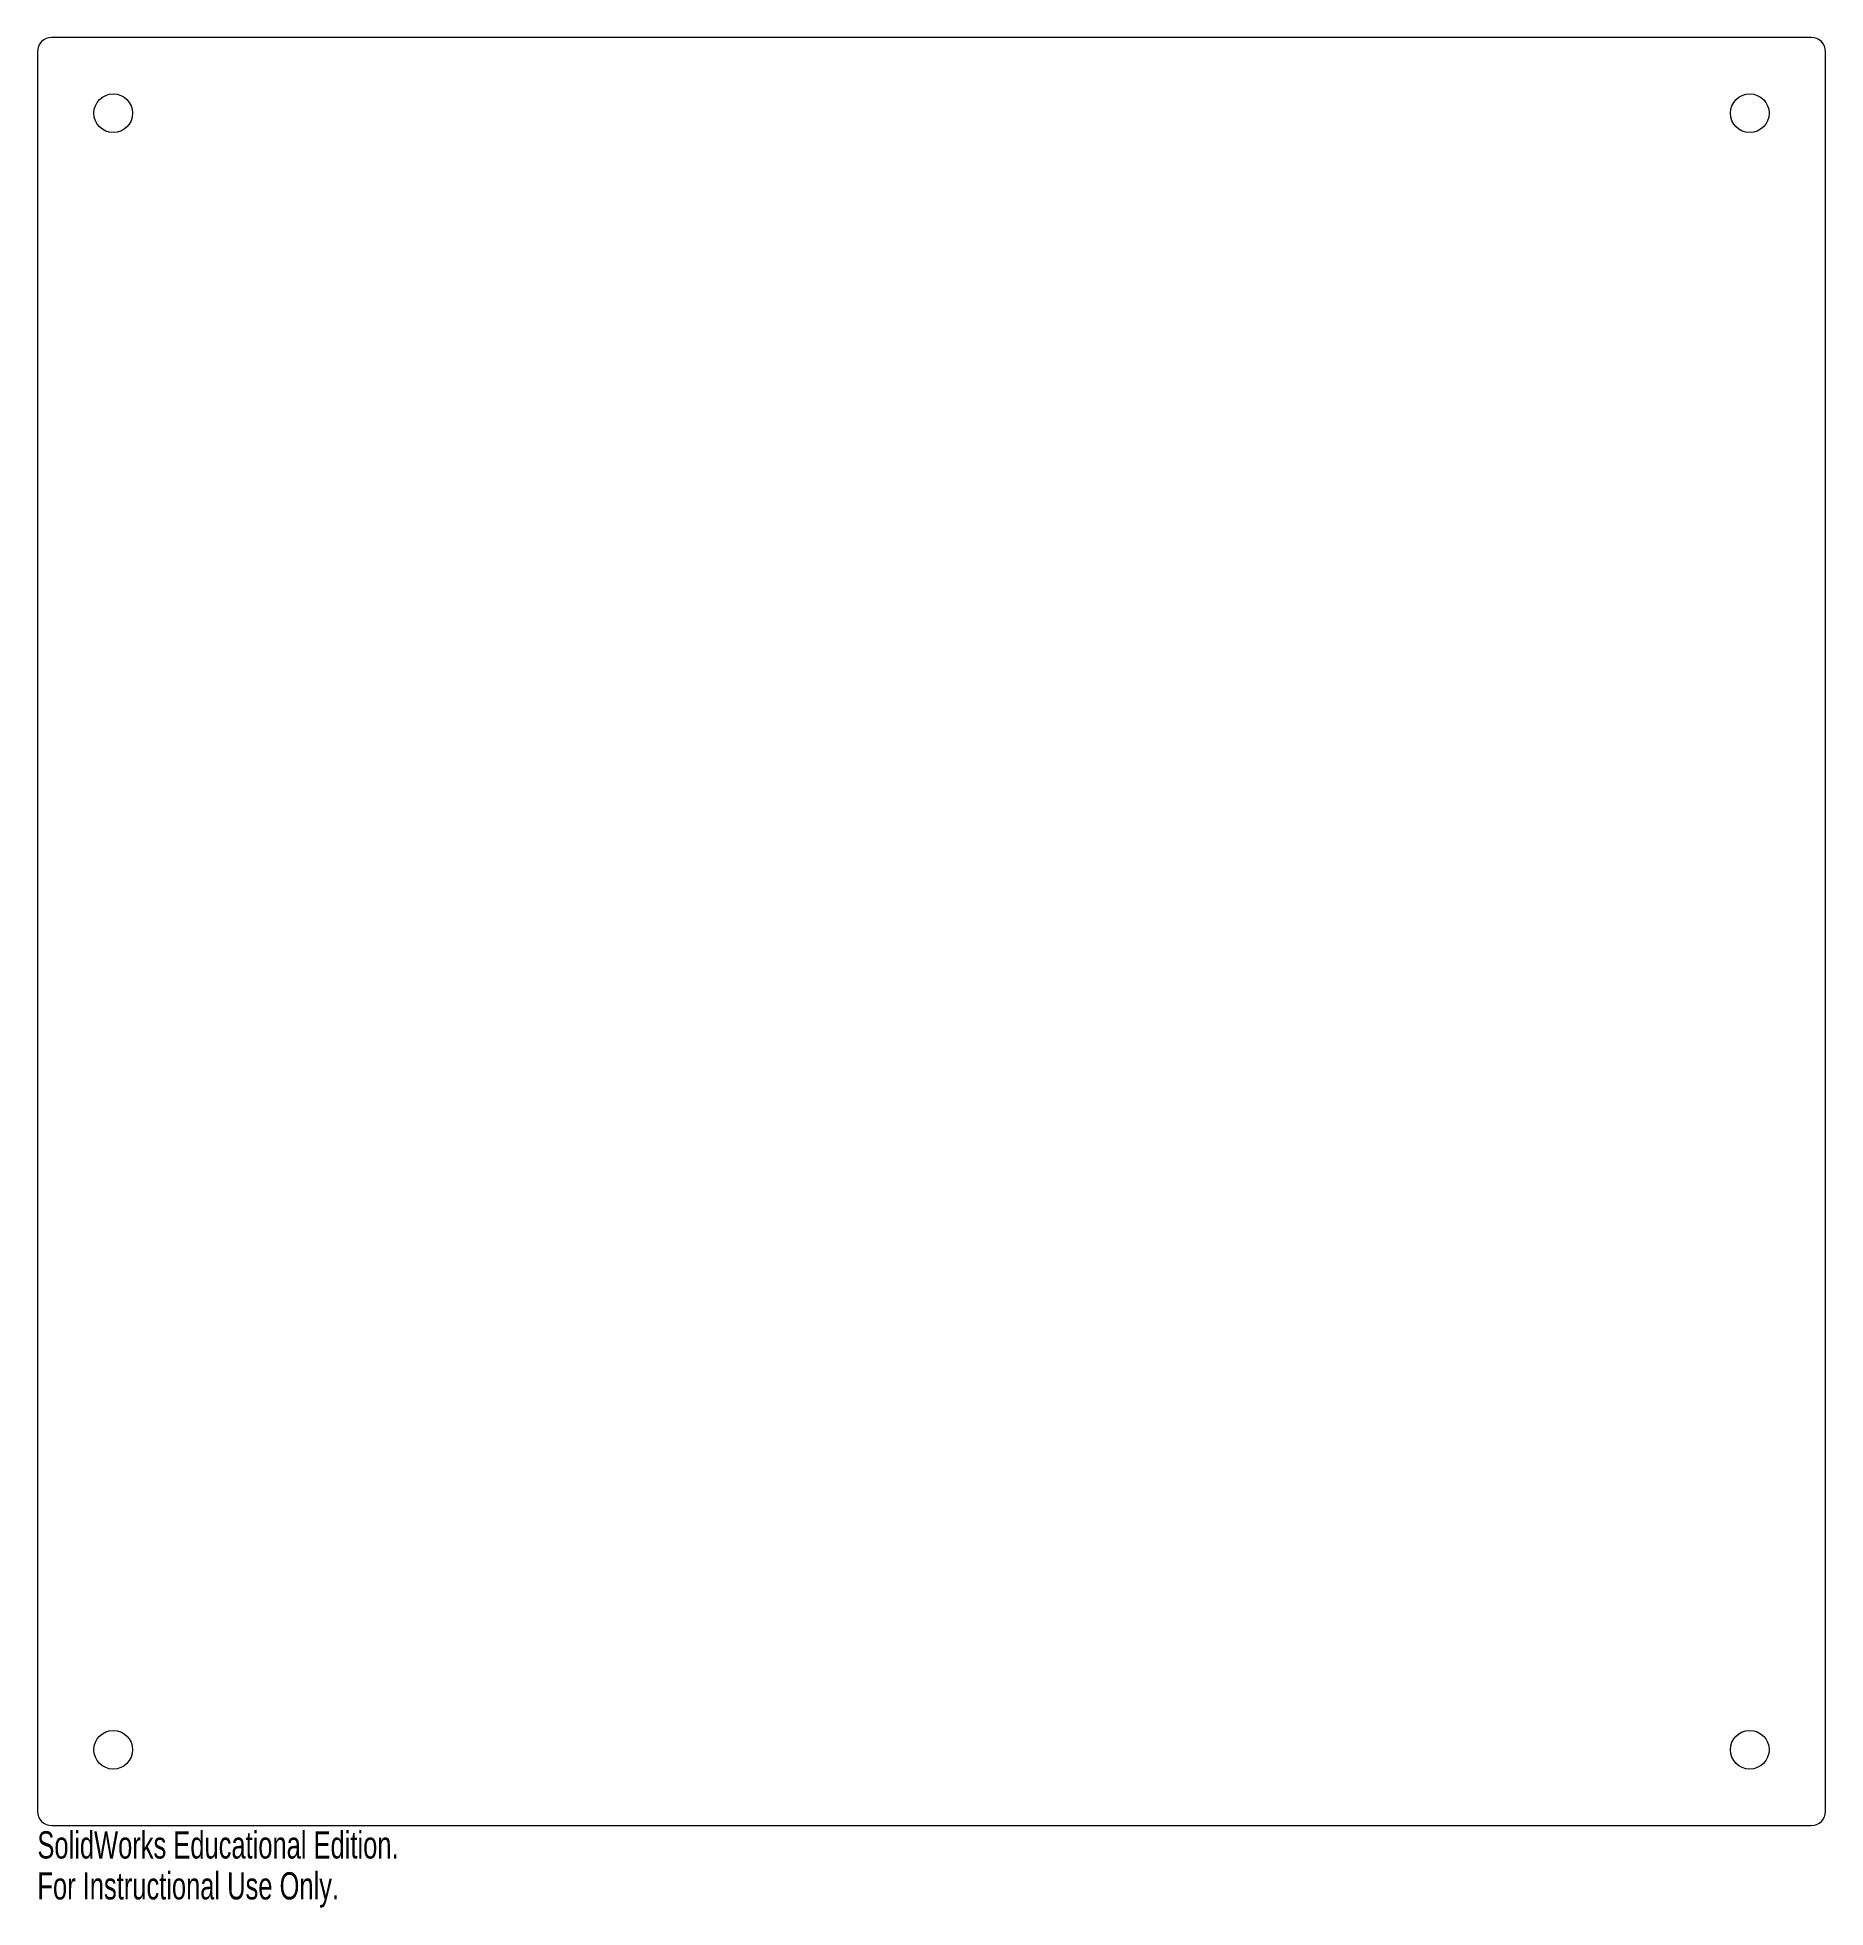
# Model space of a CAD drawing. Header units: inches. Extents: x -6.2 to 6.2, y -6.8 to 6.2.
import ezdxf

# ---------------------------------------------------------------- set-up
doc = ezdxf.new("R2010")
doc.units = ezdxf.units.IN
doc.header["$MEASUREMENT"] = 0
doc.styles.add('SLDTEXTSTYLE0', font='TXT', dxfattribs={"width": 0.7})

msp = doc.modelspace()

# ---------------------------------------------------------------- linework, layer by layer
at = {"color": 7, "linetype": 'Continuous', "lineweight": 15}
for p, q in [((-6.25, 6.15), (-6.25, -6.15)), ((6.15, 6.25), (-6.15, 6.25)), ((6.25, -6.15), (6.25, 6.15)), ((-6.15, -6.25), (6.15, -6.25))]:
    msp.add_line(p, q, dxfattribs=at)
for centre in [(-5.72, 5.72), (5.72, 5.72), (-5.72, -5.72), (5.72, -5.72)]:
    msp.add_circle(centre, 0.135, dxfattribs=at)
for centre, start, end in [((-6.15, 6.15), 90, 180), ((6.15, 6.15), 360, 90), ((-6.15, -6.15), 180, 270), ((6.15, -6.15), 270, 0)]:
    msp.add_arc(centre, 0.1, start, end, dxfattribs=at)

# ---------------------------------------------------------------- texts
at = {"color": 7, "linetype": 'Continuous', "char_height": 0.1903, "attachment_point": 1, "style": 'SLDTEXTSTYLE0'}
for s, insert in [('SolidWorks Educational Edition.', (-6.25, -6.29)), ('For Instructional Use Only.', (-6.25, -6.576))]:
    msp.add_mtext(s, dxfattribs=dict(at, insert=insert))

doc.saveas('drawing.dxf')
